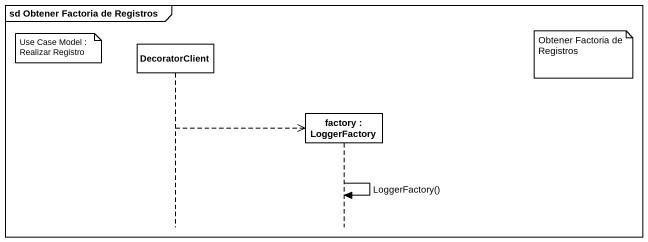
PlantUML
@startuml
mainframe sd Obtener Factoria de Registros
hide footbox
participant DecoratorClient
participant "factory : LoggerFactory" as factory

note left of DecoratorClient : Use Case Model : Realizar Registro
note right of factory : Obtener Factoria de Registros
DecoratorClient -->> factory **
factory -> factory : LoggerFactory()
@enduml
